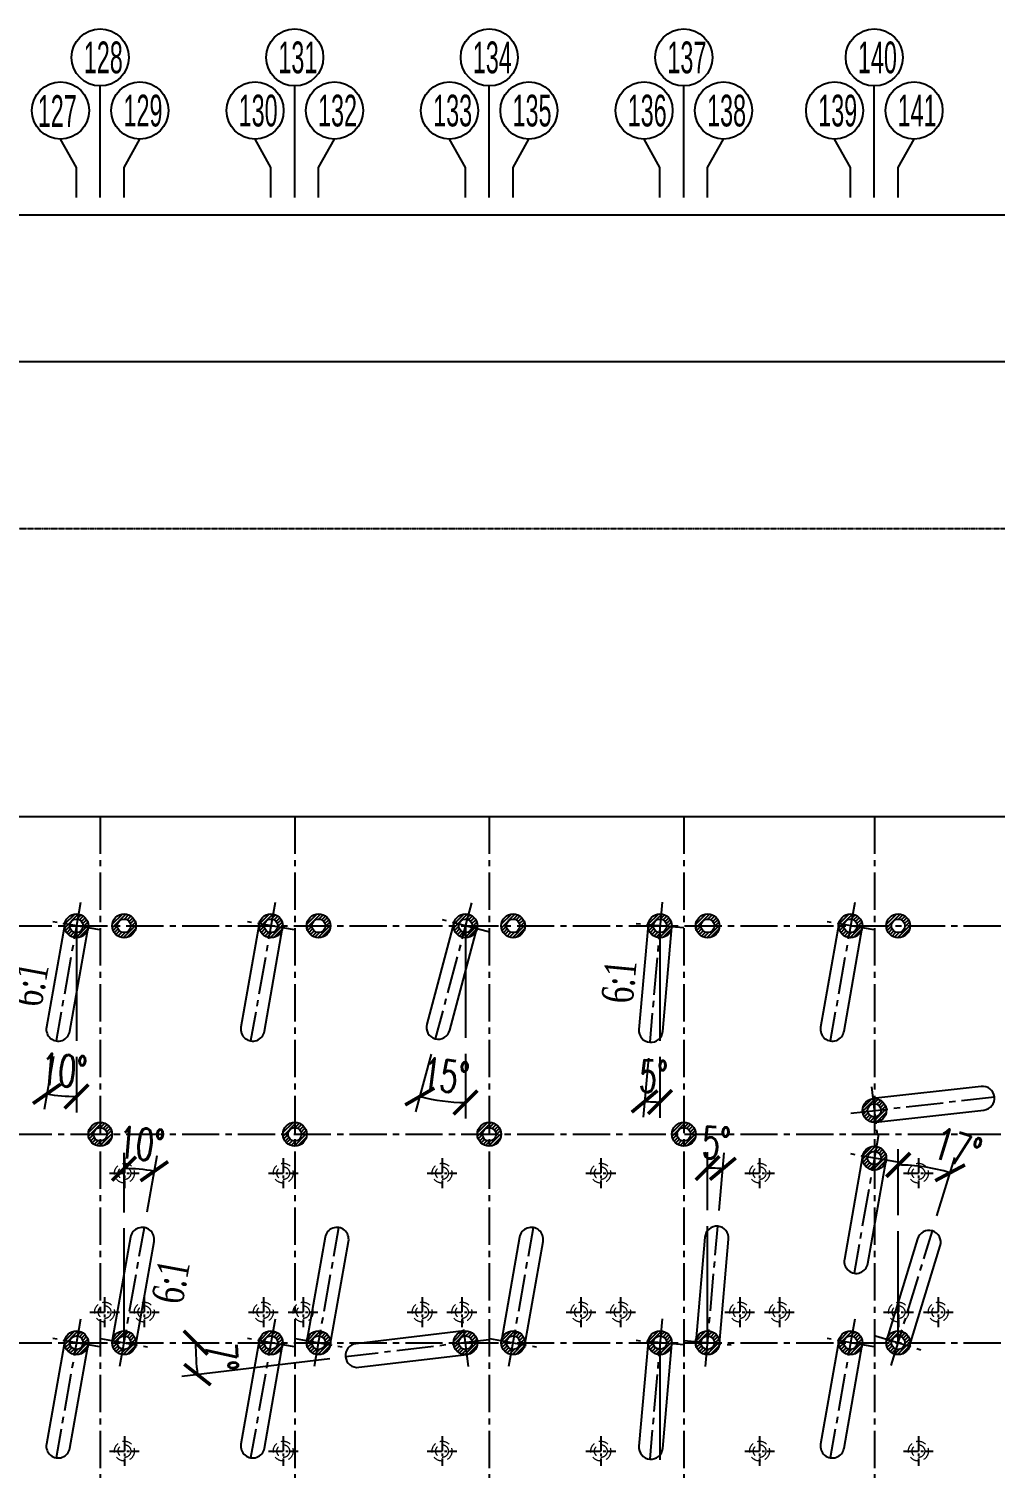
# Model space of a CAD drawing. Extents: x -64479 to 90650, y -38385 to 38270.
# Drawn here: x -30664 to -28230, y 11987 to 15612 of the extents above; entities that cross this region are included whole.
import ezdxf
from ezdxf.enums import TextEntityAlignment as Align

# ---------------------------------------------------------------- set-up
doc = ezdxf.new("R2010")
doc.units = 0
doc.header["$MEASUREMENT"] = 0
doc.linetypes.add('CENTER2', pattern=[1.125, 0.75, -0.125, 0.125, -0.125])
doc.linetypes.add('HIDDEN', pattern=[0.375, 0.25, -0.125])
doc.layers.get('0').update_dxf_attribs({"linetype": 'CONTINUOUS'})
for name, color, linetype in [('BORDER', 2, 'CONTINUOUS'), ('CENTER', 9, 'CENTER2'), ('Cochh', 7, 'CONTINUOUS'), ('DIMENSION', 4, 'CONTINUOUS'), ('HATCH', 7, 'CONTINUOUS'), ('HIDDEN', 4, 'HIDDEN'), ('Net vang', 2, 'CONTINUOUS'), ('PILE-D600', 20, 'CONTINUOUS'), ('TEXT', 3, 'CONTINUOUS')]:
    doc.layers.add(name, color=color, linetype=linetype)
doc.layers.add('KHUAT', color=235, linetype='HIDDEN', lineweight=18)
doc.styles.add('DIM', font='romans.shx', dxfattribs={"width": 0.65})
doc.styles.get("Standard").update_dxf_attribs({"font": 'vn_vni.shx', "width": 0.9})
doc.styles.add('THUONG', font='vntimeh.shx')
doc.dimstyles.new('400.Ph', dxfattribs={"dimscale": 400, "dimtxt": 0.2, "dimasz": 0.15, "dimexe": 0.1, "dimexo": 0.1, "dimgap": 0.06, "dimtad": 1, "dimdec": 0, "dimzin": 0, "dimdsep": 46, "dimtxsty": 'DIM', "dimblk": 'ARCHTICK', "dimcen": 0.15, "dimdle": 0.1, "dimclrd": 256, "dimclre": 7, "dimclrt": 6, "dimadec": 0, "dimazin": 0, "dimtfac": 1, "dimtdec": 0, "dimtix": 1, "dimtmove": 0, "dimatfit": 3, "dimldrblk": 'ARCHTICK', "dimfxl": 1, "dimtolj": 1, "dimtzin": 0, "dimarcsym": 0})

# ---------------------------------------------------------------- blocks, each defined once
blk = doc.blocks.new('CocD500_HH')
at = {"layer": 'CENTER', "ltscale": 50}
for p, q in [((0, 37.5), (0, -37.5)), ((-37.5, 0), (37.5, 0))]:
    blk.add_line(p, q, dxfattribs=at)
at = {"layer": 'KHUAT', "ltscale": 100}
for radius in [25, 16]:
    blk.add_circle((0, 0), radius, dxfattribs=at)
blk = doc.blocks.new('cocD500')
at = {"layer": 'HATCH'}
blk.add_blockref('CocD500_HH', (0, 0), dxfattribs=at)
blk = doc.blocks.new('_ArchTick')
at = {"color": 0, "linetype": 'ByBlock', "const_width": 0.15}
blk.add_lwpolyline([(-0.5, -0.5), (0.5, 0.5)], dxfattribs=at)
blk = doc.blocks.new('*D18')
at = {"layer": 'DIMENSION', "color": 7, "lineweight": -2}
for p, q in [((-50569.1, 13667.7), (-50569.1, 15183.5)), ((-12849.1, 13667.7), (-12849.1, 15183.5))]:
    blk.add_line(p, q, dxfattribs=at)
at = {"layer": 'DIMENSION', "lineweight": -2}
blk.add_line((-50609.1, 15143.5), (-12809.1, 15143.5), dxfattribs=at)
at = {"layer": 'DIMENSION', "lineweight": -2, "xscale": 60, "yscale": 60, "zscale": 60, "rotation": 180}
blk.add_blockref('_ArchTick', (-50569.1, 15143.5), dxfattribs=at)
at = {"layer": 'DIMENSION', "lineweight": -2, "xscale": 60, "yscale": 60, "zscale": 60}
blk.add_blockref('_ArchTick', (-12849.1, 15143.5), dxfattribs=at)
at = {"layer": 'DIMENSION', "color": 6, "insert": (-31669.1, 15207.5), "char_height": 80, "attachment_point": 5, "style": 'DIM'}
blk.add_mtext('\\A1;37720', dxfattribs=at)
blk = doc.blocks.new('*D225')
at = {"layer": 'DIMENSION', "color": 7, "lineweight": -2}
for p, q in [((-50569.1, 13667.7), (-50569.1, 14814)), ((-27937.1, 13667.7), (-27937.1, 14814))]:
    blk.add_line(p, q, dxfattribs=at)
at = {"layer": 'DIMENSION', "lineweight": -2}
blk.add_line((-50609.1, 14774), (-27897.1, 14774), dxfattribs=at)
at = {"layer": 'DIMENSION', "lineweight": -2, "xscale": 60, "yscale": 60, "zscale": 60, "rotation": 180}
blk.add_blockref('_ArchTick', (-50569.1, 14774), dxfattribs=at)
at = {"layer": 'DIMENSION', "lineweight": -2, "xscale": 60, "yscale": 60, "zscale": 60}
blk.add_blockref('_ArchTick', (-27937.1, 14774), dxfattribs=at)
at = {"layer": 'DIMENSION', "color": 6, "insert": (-41742.3, 14838), "char_height": 80, "attachment_point": 5, "style": 'DIM'}
blk.add_mtext('\\A1;22632', dxfattribs=at)
blk = doc.blocks.new('*D585')
at = {"layer": 'DIMENSION', "color": 7, "lineweight": -2}
for p, q in [((-64099.5, 12630.9), (-64099.5, 12781.2)), ((-64041.5, 12632), (-64016.4, 12774))]:
    blk.add_line(p, q, dxfattribs=at)
at = {"layer": 'DIMENSION', "lineweight": -2}
blk.add_arc((-64099.5, 12302.7), 438.5, 80, 90, dxfattribs=at)
at = {"layer": 'DIMENSION', "lineweight": -2, "xscale": 60, "yscale": 60, "zscale": 60}
for p, rotation in [((-64099.5, 12741.2), 179.9999999999996), ((-64023.4, 12734.6), 350.0000000000073)]:
    blk.add_blockref('_ArchTick', p, dxfattribs=dict(at, rotation=rotation))
at = {"layer": 'DIMENSION', "color": 6, "insert": (-64055.7, 12803.3), "char_height": 80, "attachment_point": 5, "rotation": 355, "style": 'DIM'}
blk.add_mtext('\\A1;10°', dxfattribs=at)
blk = doc.blocks.new('*D615')
at = {"layer": 'DIMENSION', "color": 7, "lineweight": -2}
for p, q in [((-64277.6, 13023.3), (-64301.1, 12890)), ((-64219.5, 13023.1), (-64219.5, 12882.9))]:
    blk.add_line(p, q, dxfattribs=at)
at = {"layer": 'DIMENSION', "lineweight": -2}
blk.add_arc((-64219.5, 13352.7), 429.8, 260, 270, dxfattribs=at)
at = {"layer": 'DIMENSION', "lineweight": -2, "xscale": 60, "yscale": 60, "zscale": 60}
for p, rotation in [((-64294.2, 12929.4), 170.0000000000071), ((-64219.5, 12922.9), 360)]:
    blk.add_blockref('_ArchTick', p, dxfattribs=dict(at, rotation=rotation))
at = {"layer": 'DIMENSION', "color": 6, "insert": (-64251.4, 12988.3), "char_height": 80, "attachment_point": 5, "rotation": 355, "style": 'DIM'}
blk.add_mtext('\\A1;10°', dxfattribs=at)
blk = doc.blocks.new('*D618')
at = {"layer": 'DIMENSION', "color": 7, "lineweight": -2}
for p, q in [((-63326.1, 13029.6), (-63365.1, 12884.2)), ((-63239.5, 13030.5), (-63239.5, 12867.6))]:
    blk.add_line(p, q, dxfattribs=at)
at = {"layer": 'DIMENSION', "lineweight": -2}
blk.add_arc((-63239.5, 13352.7), 445, 255, 270, dxfattribs=at)
at = {"layer": 'DIMENSION', "lineweight": -2, "xscale": 60, "yscale": 60, "zscale": 60}
for p, rotation in [((-63354.7, 12922.8), 165.0000000000064), ((-63239.5, 12907.6), 359.999999999999)]:
    blk.add_blockref('_ArchTick', p, dxfattribs=dict(at, rotation=rotation))
at = {"layer": 'DIMENSION', "color": 6, "insert": (-63289.3, 12974.9), "char_height": 80, "attachment_point": 5, "rotation": 352.5, "style": 'DIM'}
blk.add_mtext('\\A1;15°', dxfattribs=at)
blk = doc.blocks.new('*D619')
at = {"layer": 'DIMENSION', "color": 7, "lineweight": -2}
for p, q in [((-62778.7, 13019.5), (-62791.7, 12870.7)), ((-62749.5, 13023.1), (-62749.5, 12868.8))]:
    blk.add_line(p, q, dxfattribs=at)
at = {"layer": 'DIMENSION', "lineweight": -2}
blk.add_arc((-62749.5, 13352.7), 443.8, 265, 270, dxfattribs=at)
at = {"layer": 'DIMENSION', "lineweight": -2, "xscale": 60, "yscale": 60, "zscale": 60, "rotation": 175.0000000000069}
blk.add_blockref('_ArchTick', (-62788.2, 12910.5), dxfattribs=at)
at = {"layer": 'DIMENSION', "lineweight": -2, "xscale": 60, "yscale": 60, "zscale": 60}
blk.add_blockref('_ArchTick', (-62749.5, 12908.8), dxfattribs=at)
at = {"layer": 'DIMENSION', "color": 6, "insert": (-62766.1, 12973.2), "char_height": 80, "attachment_point": 5, "rotation": 357.5, "style": 'DIM'}
blk.add_mtext('\\A1;5°', dxfattribs=at)
blk = doc.blocks.new('*D622')
at = {"layer": 'DIMENSION', "color": 7, "lineweight": -2}
for p, q in [((-62629.5, 12636.2), (-62629.5, 12782.4)), ((-62600.4, 12635.9), (-62587.7, 12780.6))]:
    blk.add_line(p, q, dxfattribs=at)
at = {"layer": 'DIMENSION', "lineweight": -2}
blk.add_arc((-62629.5, 12302.7), 439.7, 85, 90, dxfattribs=at)
at = {"layer": 'DIMENSION', "lineweight": -2, "xscale": 60, "yscale": 60, "zscale": 60}
for p, rotation in [((-62629.5, 12742.4), 179.999999999999), ((-62591.2, 12740.7), 355.0000000000106)]:
    blk.add_blockref('_ArchTick', p, dxfattribs=dict(at, rotation=rotation))
at = {"layer": 'DIMENSION', "color": 6, "insert": (-62607.6, 12805.9), "char_height": 80, "attachment_point": 5, "rotation": 357.5, "style": 'DIM'}
blk.add_mtext('\\A1;5°', dxfattribs=at)
blk = doc.blocks.new('*D623')
at = {"layer": 'DIMENSION', "color": 7, "lineweight": -2}
for p, q in [((-62149.5, 12623.8), (-62149.5, 12790.3)), ((-62051.8, 12622.5), (-62007, 12769))]:
    blk.add_line(p, q, dxfattribs=at)
at = {"layer": 'DIMENSION', "lineweight": -2}
blk.add_arc((-62149.5, 12302.7), 447.6, 73, 90, dxfattribs=at)
at = {"layer": 'DIMENSION', "lineweight": -2, "xscale": 60, "yscale": 60, "zscale": 60}
for p, rotation in [((-62149.5, 12750.3), 180.0000000000004), ((-62018.7, 12730.7), 343.0000000000098)]:
    blk.add_blockref('_ArchTick', p, dxfattribs=dict(at, rotation=rotation))
at = {"layer": 'DIMENSION', "color": 6, "insert": (-62000, 12791.9), "char_height": 80, "attachment_point": 5, "rotation": 343, "style": 'DIM'}
blk.add_mtext('\\A1;17°', dxfattribs=at)
blk = doc.blocks.new('*D625')
at = {"layer": 'DIMENSION', "color": 7, "lineweight": -2}
blk.add_line((-63581.5, 12262.1), (-63954.3, 12217.6), dxfattribs=at)
at = {"layer": 'DIMENSION', "lineweight": -2}
blk.add_arc((-63241.2, 12302.7), 678.2, 180, 186.8084, dxfattribs=at)
at = {"layer": 'DIMENSION', "lineweight": -2, "xscale": 60, "yscale": 60, "zscale": 60}
for p, rotation in [((-63919.4, 12302.7), 90), ((-63914.6, 12222.3), 276.8083625507042)]:
    blk.add_blockref('_ArchTick', p, dxfattribs=dict(at, rotation=rotation))
at = {"layer": 'DIMENSION', "color": 6, "insert": (-63854.3, 12266.2), "char_height": 80, "attachment_point": 5, "rotation": 273.4042, "style": 'DIM'}
blk.add_mtext('\\A1;7°', dxfattribs=at)
blk = doc.blocks.new('*D408')
at = {"layer": 'HIDDEN', "color": 7, "lineweight": -2}
for p, q in [((-35481.1, 13667.7), (-35481.1, 14393.8)), ((-27937.1, 13667.7), (-27937.1, 14393.8))]:
    blk.add_line(p, q, dxfattribs=at)
at = {"layer": 'HIDDEN', "lineweight": -2}
blk.add_line((-35521.1, 14353.8), (-27897.1, 14353.8), dxfattribs=at)
at = {"layer": 'HIDDEN', "lineweight": -2, "xscale": 60, "yscale": 60, "zscale": 60, "rotation": 180}
blk.add_blockref('_ArchTick', (-35481.1, 14353.8), dxfattribs=at)
at = {"layer": 'HIDDEN', "lineweight": -2, "xscale": 60, "yscale": 60, "zscale": 60}
blk.add_blockref('_ArchTick', (-27937.1, 14353.8), dxfattribs=at)
at = {"layer": 'HIDDEN', "color": 6, "insert": (-31709.1, 14417.8), "char_height": 80, "attachment_point": 5, "style": 'DIM'}
blk.add_mtext('\\A1;7544', dxfattribs=at)
blk = doc.blocks.new('pd3')
at = {"layer": 'HATCH'}
h = blk.add_hatch(dxfattribs=at)
h.set_pattern_fill('ANSI31', color=256, scale=50, style=0)
h.set_pattern_definition([(45, (-56150.761, -6280.5305), (-4.4194174, 4.4194174), [])])
h.paths.add_polyline_path([(-64249.5, 13352.7, 1), (-64189.5, 13352.7, 1)])
h.paths.add_polyline_path([(-64202.5, 13352.7, -1), (-64236.5, 13352.7, -1)], flags=16)
h = blk.add_hatch(dxfattribs=at)
h.set_pattern_fill('ANSI31', color=256, scale=50, style=0)
h.set_pattern_definition([(45, (-56030.761, -6280.5305), (-4.4194174, 4.4194174), [])])
h.paths.add_polyline_path([(-64129.5, 13352.7, 1), (-64069.5, 13352.7, 1)])
h.paths.add_polyline_path([(-64082.5, 13352.7, -1), (-64116.5, 13352.7, -1)], flags=16)
h = blk.add_hatch(dxfattribs=at)
h.set_pattern_fill('ANSI31', color=256, scale=50, style=0)
h.set_pattern_definition([(45, (-55660.761, -6280.5305), (-4.4194174, 4.4194174), [])])
h.paths.add_polyline_path([(-63759.5, 13352.7, 1), (-63699.5, 13352.7, 1)])
h.paths.add_polyline_path([(-63712.5, 13352.7, -1), (-63746.5, 13352.7, -1)], flags=16)
h = blk.add_hatch(dxfattribs=at)
h.set_pattern_fill('ANSI31', color=256, scale=50, style=0)
h.set_pattern_definition([(45, (-55540.761, -6280.5305), (-4.4194174, 4.4194174), [])])
h.paths.add_polyline_path([(-63639.5, 13352.7, 1), (-63579.5, 13352.7, 1)])
h.paths.add_polyline_path([(-63592.5, 13352.7, -1), (-63626.5, 13352.7, -1)], flags=16)
h = blk.add_hatch(dxfattribs=at)
h.set_pattern_fill('ANSI31', color=256, scale=50, style=0)
h.set_pattern_definition([(45, (-55170.761, -6280.5305), (-4.4194174, 4.4194174), [])])
h.paths.add_polyline_path([(-63269.5, 13352.7, 1), (-63209.5, 13352.7, 1)])
h.paths.add_polyline_path([(-63222.5, 13352.7, -1), (-63256.5, 13352.7, -1)], flags=16)
h = blk.add_hatch(dxfattribs=at)
h.set_pattern_fill('ANSI31', color=256, scale=50, style=0)
h.set_pattern_definition([(45, (-55050.761, -6280.5305), (-4.4194174, 4.4194174), [])])
h.paths.add_polyline_path([(-63149.5, 13352.7, 1), (-63089.5, 13352.7, 1)])
h.paths.add_polyline_path([(-63102.5, 13352.7, -1), (-63136.5, 13352.7, -1)], flags=16)
h = blk.add_hatch(dxfattribs=at)
h.set_pattern_fill('ANSI31', color=256, scale=50, style=0)
h.set_pattern_definition([(45, (-54680.761, -6280.5305), (-4.4194174, 4.4194174), [])])
h.paths.add_polyline_path([(-62779.5, 13352.7, 1), (-62719.5, 13352.7, 1)])
h.paths.add_polyline_path([(-62732.5, 13352.7, -1), (-62766.5, 13352.7, -1)], flags=16)
h = blk.add_hatch(dxfattribs=at)
h.set_pattern_fill('ANSI31', color=256, scale=50, style=0)
h.set_pattern_definition([(45, (-54560.761, -6280.5305), (-4.4194174, 4.4194174), [])])
h.paths.add_polyline_path([(-62659.5, 13352.7, 1), (-62599.5, 13352.7, 1)])
h.paths.add_polyline_path([(-62612.5, 13352.7, -1), (-62646.5, 13352.7, -1)], flags=16)
h = blk.add_hatch(dxfattribs=at)
h.set_pattern_fill('ANSI31', color=256, scale=50, style=0)
h.set_pattern_definition([(45, (-54200.761, -6280.5305), (-4.4194174, 4.4194174), [])])
h.paths.add_polyline_path([(-62299.5, 13352.7, 1), (-62239.5, 13352.7, 1)])
h.paths.add_polyline_path([(-62252.5, 13352.7, -1), (-62286.5, 13352.7, -1)], flags=16)
h = blk.add_hatch(dxfattribs=at)
h.set_pattern_fill('ANSI31', color=256, scale=50, style=0)
h.set_pattern_definition([(45, (-54080.761, -6280.5305), (-4.4194174, 4.4194174), [])])
h.paths.add_polyline_path([(-62179.5, 13352.7, 1), (-62119.5, 13352.7, 1)])
h.paths.add_polyline_path([(-62132.5, 13352.7, -1), (-62166.5, 13352.7, -1)], flags=16)
h = blk.add_hatch(dxfattribs=at)
h.set_pattern_fill('ANSI31', color=256, scale=50, angle=90, style=0)
h.set_pattern_definition([(45, (-81842.752, 20956.461), (4.4194174, -4.4194174), [])])
h.paths.add_polyline_path([(-62209.5, 12857.7, -1), (-62209.5, 12917.7, -1)])
h.paths.add_polyline_path([(-62209.5, 12904.7, 1), (-62209.5, 12870.7, 1)], flags=16)
h = blk.add_hatch(dxfattribs=at)
h.set_pattern_fill('ANSI31', color=256, scale=50, style=0)
h.set_pattern_definition([(45, (-56090.761, -6805.5305), (-4.4194174, 4.4194174), [])])
h.paths.add_polyline_path([(-64189.5, 12827.7, 1), (-64129.5, 12827.7, 1)])
h.paths.add_polyline_path([(-64142.5, 12827.7, -1), (-64176.5, 12827.7, -1)], flags=16)
h = blk.add_hatch(dxfattribs=at)
h.set_pattern_fill('ANSI31', color=256, scale=50, style=0)
h.set_pattern_definition([(45, (-55600.761, -6805.5305), (-4.4194174, 4.4194174), [])])
h.paths.add_polyline_path([(-63699.5, 12827.7, 1), (-63639.5, 12827.7, 1)])
h.paths.add_polyline_path([(-63652.5, 12827.7, -1), (-63686.5, 12827.7, -1)], flags=16)
h = blk.add_hatch(dxfattribs=at)
h.set_pattern_fill('ANSI31', color=256, scale=50, style=0)
h.set_pattern_definition([(45, (-55110.761, -6805.5305), (-4.4194174, 4.4194174), [])])
h.paths.add_polyline_path([(-63209.5, 12827.7, 1), (-63149.5, 12827.7, 1)])
h.paths.add_polyline_path([(-63162.5, 12827.7, -1), (-63196.5, 12827.7, -1)], flags=16)
h = blk.add_hatch(dxfattribs=at)
h.set_pattern_fill('ANSI31', color=256, scale=50, style=0)
h.set_pattern_definition([(45, (-54620.761, -6805.5305), (-4.4194174, 4.4194174), [])])
h.paths.add_polyline_path([(-62719.5, 12827.7, 1), (-62659.5, 12827.7, 1)])
h.paths.add_polyline_path([(-62672.5, 12827.7, -1), (-62706.5, 12827.7, -1)], flags=16)
h = blk.add_hatch(dxfattribs=at)
h.set_pattern_fill('ANSI31', color=256, scale=50, angle=90, style=0)
h.set_pattern_definition([(45, (-81842.752, 20836.461), (4.4194174, -4.4194174), [])])
h.paths.add_polyline_path([(-62209.5, 12737.7, -1), (-62209.5, 12797.7, -1)])
h.paths.add_polyline_path([(-62209.5, 12784.7, 1), (-62209.5, 12750.7, 1)], flags=16)
h = blk.add_hatch(dxfattribs=at)
h.set_pattern_fill('ANSI31', color=256, scale=50, style=0)
h.set_pattern_definition([(45, (-56150.761, -7330.5305), (-4.4194174, 4.4194174), [])])
h.paths.add_polyline_path([(-64249.5, 12302.7, 1), (-64189.5, 12302.7, 1)])
h.paths.add_polyline_path([(-64202.5, 12302.7, -1), (-64236.5, 12302.7, -1)], flags=16)
h = blk.add_hatch(dxfattribs=at)
h.set_pattern_fill('ANSI31', color=256, scale=50, style=0)
h.set_pattern_definition([(45, (-56030.761, -7330.5305), (-4.4194174, 4.4194174), [])])
h.paths.add_polyline_path([(-64129.5, 12302.7, 1), (-64069.5, 12302.7, 1)])
h.paths.add_polyline_path([(-64082.5, 12302.7, -1), (-64116.5, 12302.7, -1)], flags=16)
h = blk.add_hatch(dxfattribs=at)
h.set_pattern_fill('ANSI31', color=256, scale=50, style=0)
h.set_pattern_definition([(45, (-55660.761, -7330.5305), (-4.4194174, 4.4194174), [])])
h.paths.add_polyline_path([(-63759.5, 12302.7, 1), (-63699.5, 12302.7, 1)])
h.paths.add_polyline_path([(-63712.5, 12302.7, -1), (-63746.5, 12302.7, -1)], flags=16)
h = blk.add_hatch(dxfattribs=at)
h.set_pattern_fill('ANSI31', color=256, scale=50, style=0)
h.set_pattern_definition([(45, (-55540.761, -7330.5305), (-4.4194174, 4.4194174), [])])
h.paths.add_polyline_path([(-63639.5, 12302.7, 1), (-63579.5, 12302.7, 1)])
h.paths.add_polyline_path([(-63592.5, 12302.7, -1), (-63626.5, 12302.7, -1)], flags=16)
h = blk.add_hatch(dxfattribs=at)
h.set_pattern_fill('ANSI31', color=256, scale=50, style=0)
h.set_pattern_definition([(45, (-55170.761, -7330.5305), (-4.4194174, 4.4194174), [])])
h.paths.add_polyline_path([(-63269.5, 12302.7, 1), (-63209.5, 12302.7, 1)])
h.paths.add_polyline_path([(-63222.5, 12302.7, -1), (-63256.5, 12302.7, -1)], flags=16)
h = blk.add_hatch(dxfattribs=at)
h.set_pattern_fill('ANSI31', color=256, scale=50, style=0)
h.set_pattern_definition([(45, (-55050.761, -7330.5305), (-4.4194174, 4.4194174), [])])
h.paths.add_polyline_path([(-63149.5, 12302.7, 1), (-63089.5, 12302.7, 1)])
h.paths.add_polyline_path([(-63102.5, 12302.7, -1), (-63136.5, 12302.7, -1)], flags=16)
h = blk.add_hatch(dxfattribs=at)
h.set_pattern_fill('ANSI31', color=256, scale=50, style=0)
h.set_pattern_definition([(45, (-54680.761, -7330.5305), (-4.4194174, 4.4194174), [])])
h.paths.add_polyline_path([(-62779.5, 12302.7, 1), (-62719.5, 12302.7, 1)])
h.paths.add_polyline_path([(-62732.5, 12302.7, -1), (-62766.5, 12302.7, -1)], flags=16)
h = blk.add_hatch(dxfattribs=at)
h.set_pattern_fill('ANSI31', color=256, scale=50, style=0)
h.set_pattern_definition([(45, (-54560.761, -7330.5305), (-4.4194174, 4.4194174), [])])
h.paths.add_polyline_path([(-62659.5, 12302.7, 1), (-62599.5, 12302.7, 1)])
h.paths.add_polyline_path([(-62612.5, 12302.7, -1), (-62646.5, 12302.7, -1)], flags=16)
h = blk.add_hatch(dxfattribs=at)
h.set_pattern_fill('ANSI31', color=256, scale=50, style=0)
h.set_pattern_definition([(45, (-54200.761, -7330.5305), (-4.4194174, 4.4194174), [])])
h.paths.add_polyline_path([(-62299.5, 12302.7, 1), (-62239.5, 12302.7, 1)])
h.paths.add_polyline_path([(-62252.5, 12302.7, -1), (-62286.5, 12302.7, -1)], flags=16)
h = blk.add_hatch(dxfattribs=at)
h.set_pattern_fill('ANSI31', color=256, scale=50, style=0)
h.set_pattern_definition([(45, (-54080.761, -7330.5305), (-4.4194174, 4.4194174), [])])
h.paths.add_polyline_path([(-62179.5, 12302.7, 1), (-62119.5, 12302.7, 1)])
h.paths.add_polyline_path([(-62132.5, 12302.7, -1), (-62166.5, 12302.7, -1)], flags=16)
at = {"layer": 'BORDER'}
blk.add_lwpolyline([(-69156.5, 13627.7), (-61612.5, 13627.7)], dxfattribs=at)
at = {"layer": 'CENTER', "ltscale": 125}
for p, q in [((-64159.5, 13627.7), (-64159.5, 11227.7)), ((-63669.5, 13627.7), (-63669.5, 11227.7)), ((-63179.5, 13627.7), (-63179.5, 11227.7)), ((-62689.5, 13627.7), (-62689.5, 11227.7)), ((-62209.5, 13627.7), (-62209.5, 11227.7)), ((-64209.1, 13411.8), (-64270.7, 13062.7)), ((-63719.1, 13411.8), (-63780.7, 13062.7)), ((-63224, 13410.6), (-63315.7, 13068.3)), ((-62744.3, 13412.5), (-62775.2, 13059.4)), ((-62259.1, 13411.8), (-62320.7, 13062.7)), ((-69156.5, 13352.7), (-61612.5, 13352.7)), ((-64160.4, 13342.3), (-64278.6, 13363.1)), ((-63670.4, 13342.3), (-63788.6, 13363.1)), ((-63181.6, 13337.2), (-63297.5, 13368.2)), ((-62689.8, 13347.5), (-62809.3, 13357.9)), ((-62210.4, 13342.3), (-62328.6, 13363.1)), ((-62216.5, 12947.3), (-62202.5, 12828.1)), ((-62269.1, 12880.7), (-61907.1, 12922)), ((-69156.5, 12827.7), (-61612.5, 12827.7)), ((-62199.1, 12826.8), (-62260.7, 12477.7)), ((-62150.4, 12757.3), (-62268.6, 12778.1)), ((-64109.9, 12243.6), (-64048.4, 12592.7)), ((-63619.9, 12243.6), (-63558.4, 12592.7)), ((-63129.9, 12243.6), (-63068.4, 12592.7)), ((-62634.8, 12242.9), (-62603.9, 12596)), ((-62167.1, 12245.3), (-62063.4, 12584.3)), ((-64209.1, 12361.8), (-64270.7, 12012.7)), ((-63719.1, 12361.8), (-63780.7, 12012.7)), ((-63232.2, 12243.1), (-63246.8, 12362.2)), ((-62744.3, 12362.5), (-62775.2, 12009.4)), ((-62259.1, 12361.8), (-62320.7, 12012.7)), ((-69156.5, 12302.7), (-61612.5, 12302.7)), ((-64160.4, 12292.3), (-64278.6, 12313.1)), ((-64158.6, 12313.1), (-64040.4, 12292.3)), ((-63670.4, 12292.3), (-63788.6, 12313.1)), ((-63668.6, 12313.1), (-63550.4, 12292.3)), ((-63180, 12310), (-63541.8, 12266.8)), ((-63178.6, 12313.1), (-63060.4, 12292.3)), ((-62689.8, 12297.5), (-62809.3, 12307.9)), ((-62689.3, 12307.9), (-62569.8, 12297.5)), ((-62210.4, 12292.3), (-62328.6, 12313.1)), ((-62206.9, 12320.2), (-62092.2, 12285.1))]:
    blk.add_line(p, q, dxfattribs=at)
at = {"layer": 'DIMENSION'}
for p, q in [((-64219.5, 13352.7), (-64219.5, 13063.1)), ((-63239.5, 13352.7), (-63239.5, 13070.5)), ((-62749.5, 13352.7), (-62749.5, 13063.1)), ((-64099.5, 12302.7), (-64099.5, 12590.9)), ((-62629.5, 12302.7), (-62629.5, 12596.2)), ((-62149.5, 12302.7), (-62149.5, 12583.8)), ((-62749.5, 12302.7), (-62749.5, 12007.9))]:
    blk.add_line(p, q, dxfattribs=at)
at = {"layer": 'PILE-D600', "linetype": 'Continuous', "ltscale": 0.7}
for points in [[(-64249.1, 13357.9), (-64295, 13097.5, 1), (-64235.9, 13087.1), (-64190, 13347.5)], [(-63759.1, 13357.9), (-63805, 13097.5, 1), (-63745.9, 13087.1), (-63700, 13347.5)], [(-63268.5, 13360.5), (-63337, 13105, 1), (-63279, 13089.5), (-63210.6, 13344.9)], [(-62779.4, 13355.3), (-62802.5, 13091.9, 1), (-62742.7, 13086.6), (-62719.6, 13350.1)], [(-62299.1, 13357.9), (-62345, 13097.5, 1), (-62285.9, 13087.1), (-62240, 13347.5)], [(-62206, 12857.9), (-61933.4, 12888.7, 1), (-61940.4, 12948.3), (-62213, 12917.5)], [(-62239.1, 12772.9), (-62285, 12512.5, 1), (-62225.9, 12502.1), (-62180, 12762.5)], [(-64070, 12297.5), (-64024.1, 12557.9, 1), (-64083.2, 12568.3), (-64129.1, 12307.9)], [(-63580, 12297.5), (-63534.1, 12557.9, 1), (-63593.2, 12568.3), (-63639.1, 12307.9)], [(-63090, 12297.5), (-63044.1, 12557.9, 1), (-63103.2, 12568.3), (-63149.1, 12307.9)], [(-62599.6, 12300.1), (-62576.6, 12563.5, 1), (-62636.4, 12568.7), (-62659.4, 12305.3)], [(-62120.8, 12293.9), (-62043.5, 12546.8, 1), (-62100.9, 12564.3), (-62178.2, 12311.5)], [(-63243.2, 12332.5), (-63515.7, 12300.2, 1), (-63508.3, 12240.7), (-63235.9, 12272.9)], [(-64249.1, 12307.9), (-64295, 12047.5, 1), (-64235.9, 12037.1), (-64190, 12297.5)], [(-63759.1, 12307.9), (-63805, 12047.5, 1), (-63745.9, 12037.1), (-63700, 12297.5)], [(-62779.4, 12305.3), (-62802.5, 12041.9, 1), (-62742.7, 12036.6), (-62719.6, 12300.1)], [(-62299.1, 12307.9), (-62345, 12047.5, 1), (-62285.9, 12037.1), (-62240, 12297.5)]]:
    blk.add_lwpolyline(points, format="xyb", dxfattribs=at)
for centre, radius in [((-64219.5, 13352.7), 30), ((-64099.5, 13352.7), 30), ((-63729.5, 13352.7), 30), ((-63609.5, 13352.7), 30), ((-63239.5, 13352.7), 30), ((-63119.5, 13352.7), 30), ((-62749.5, 13352.7), 30), ((-62629.5, 13352.7), 30), ((-62269.5, 13352.7), 30), ((-62149.5, 13352.7), 30), ((-64219.5, 13352.7), 17), ((-64099.5, 13352.7), 17), ((-63729.5, 13352.7), 17), ((-63609.5, 13352.7), 17), ((-63239.5, 13352.7), 17), ((-63119.5, 13352.7), 17), ((-62749.5, 13352.7), 17), ((-62629.5, 13352.7), 17), ((-62269.5, 13352.7), 17), ((-62149.5, 13352.7), 17), ((-62209.5, 12887.7), 30), ((-62209.5, 12887.7), 17), ((-64159.5, 12827.7), 30), ((-64159.5, 12827.7), 17), ((-63669.5, 12827.7), 30), ((-63669.5, 12827.7), 17), ((-63179.5, 12827.7), 30), ((-63179.5, 12827.7), 17), ((-62689.5, 12827.7), 30), ((-62689.5, 12827.7), 17), ((-62209.5, 12767.7), 30), ((-62209.5, 12767.7), 17), ((-64219.5, 12302.7), 30), ((-64099.5, 12302.7), 30), ((-63729.5, 12302.7), 30), ((-63609.5, 12302.7), 30), ((-63239.5, 12302.7), 30), ((-63119.5, 12302.7), 30), ((-62749.5, 12302.7), 30), ((-62629.5, 12302.7), 30), ((-62269.5, 12302.7), 30), ((-62149.5, 12302.7), 30), ((-64219.5, 12302.7), 17), ((-64099.5, 12302.7), 17), ((-63729.5, 12302.7), 17), ((-63609.5, 12302.7), 17), ((-63239.5, 12302.7), 17), ((-63119.5, 12302.7), 17), ((-62749.5, 12302.7), 17), ((-62629.5, 12302.7), 17), ((-62269.5, 12302.7), 17), ((-62149.5, 12302.7), 17)]:
    blk.add_circle(centre, radius, dxfattribs=at)
at = {"layer": 'TEXT', "style": 'THUONG', "width": 0.7}
for rotation, p in [(79.5709, (-64284.6, 13140.4)), (84.5709, (-62794.4, 13152.5)), (79.5709, (-63929.1, 12391.8))]:
    blk.add_text('6:1', height=80, rotation=rotation, dxfattribs=at).set_placement(p, align=Align.BOTTOM_LEFT)
at = {"layer": 'DIMENSION'}
for base, line1, line2, picture, middle in [((-64269.4, 12925.8), ((-64219.5, 13352.7), (-64219.5, 13063.1)), ((-64209.1, 13411.8), (-64270.7, 13062.7)), '*D615', (-64251.4, 12988.3)), ((-63316.8, 12914.4), ((-63239.5, 13352.7), (-63239.5, 13070.5)), ((-63224, 13410.6), (-63315.7, 13068.3)), '*D618', (-63289.3, 12974.9)), ((-62775.3, 12909.6), ((-62749.5, 13352.7), (-62749.5, 13063.1)), ((-62744.3, 13412.5), (-62775.2, 13059.4)), '*D619', (-62766.1, 12973.2)), ((-64048.6, 12738.3), ((-64109.9, 12243.6), (-64048.4, 12592.7)), ((-64099.5, 12302.7), (-64099.5, 12590.9)), '*D585', (-64055.7, 12803.3)), ((-62604, 12741.7), ((-62634.8, 12242.9), (-62603.9, 12596)), ((-62629.5, 12302.7), (-62629.5, 12596.2)), '*D622', (-62607.6, 12805.9)), ((-63918.9, 12275.8), ((-63180, 12310), (-63541.8, 12266.8)), ((-69156.5, 12302.7), (-61612.5, 12302.7)), '*D625', (-63854.3, 12266.2))]:
    dim = blk.add_angular_dim_2l(base=base, line1=line1, line2=line2, dimstyle='400.Ph', dxfattribs=at)
    dim.commit()
    dim.dimension.update_dxf_attribs({"geometry": picture, "text_midpoint": middle})
dim = blk.add_angular_dim_2l(base=(-62105.3, 12748.1), line1=((-62167.1, 12245.3), (-62063.4, 12584.3)), line2=((-62149.5, 12302.7), (-62149.5, 12583.8)), dimstyle='400.Ph', dxfattribs=at)
dim.commit()
dim.dimension.update_dxf_attribs({"geometry": '*D623', "text_midpoint": (-62018.7, 12730.7), "dimtype": 130})

msp = doc.modelspace()

# ---------------------------------------------------------------- linework, layer by layer
at = {"layer": 'Net vang'}
for p, q in [((-30484.1, 15187.4), (-30484.1, 15468.1)), ((-29994.1, 15187.4), (-29994.1, 15468.1)), ((-29504.1, 15187.4), (-29504.1, 15468.1)), ((-29014.1, 15187.4), (-29014.1, 15468.1)), ((-28534.1, 15187.4), (-28534.1, 15468.1)), ((-30544.1, 15262.4), (-30584.1, 15334.2)), ((-30424.1, 15262.4), (-30384.1, 15334.2)), ((-30054.1, 15262.4), (-30094.1, 15334.2)), ((-29934.1, 15262.4), (-29894.1, 15334.2)), ((-29564.1, 15262.4), (-29604.1, 15334.2)), ((-29444.1, 15262.4), (-29404.1, 15334.2)), ((-29074.1, 15262.4), (-29114.1, 15334.2)), ((-28954.1, 15262.4), (-28914.1, 15334.2)), ((-28594.1, 15262.4), (-28634.1, 15334.2)), ((-28474.1, 15262.4), (-28434.1, 15334.2)), ((-30544.1, 15187.4), (-30544.1, 15262.4)), ((-30424.1, 15187.4), (-30424.1, 15262.4)), ((-30054.1, 15187.4), (-30054.1, 15262.4)), ((-29934.1, 15187.4), (-29934.1, 15262.4)), ((-29564.1, 15187.4), (-29564.1, 15262.4)), ((-29444.1, 15187.4), (-29444.1, 15262.4)), ((-29074.1, 15187.4), (-29074.1, 15262.4)), ((-28954.1, 15187.4), (-28954.1, 15262.4)), ((-28594.1, 15187.4), (-28594.1, 15262.4)), ((-28474.1, 15187.4), (-28474.1, 15262.4))]:
    msp.add_line(p, q, dxfattribs=at)
for centre in [(-30484.1, 15540.1), (-29994.1, 15540.1), (-29504.1, 15540.1), (-29014.1, 15540.1), (-28534.1, 15540.1), (-30584.1, 15406.2), (-30384.1, 15406.2), (-30094.1, 15406.2), (-29894.1, 15406.2), (-29604.1, 15406.2), (-29404.1, 15406.2), (-29114.1, 15406.2), (-28914.1, 15406.2), (-28634.1, 15406.2), (-28434.1, 15406.2)]:
    msp.add_circle(centre, 72, dxfattribs=at)

# ---------------------------------------------------------------- block references
at = {"layer": 'Cochh'}
for p in [(-30423.1, 12729.7), (-30023.1, 12729.7), (-29623.1, 12729.7), (-29223.1, 12729.7), (-28823.1, 12729.7), (-28423.1, 12729.7), (-30473.1, 12379.7), (-30373.1, 12379.7), (-30073.1, 12379.7), (-29973.1, 12379.7), (-29673.1, 12379.7), (-29573.1, 12379.7), (-29273.1, 12379.7), (-29173.1, 12379.7), (-28873.1, 12379.7), (-28773.1, 12379.7), (-28473.1, 12379.7), (-28373.1, 12379.7), (-30423.1, 12029.7), (-30023.1, 12029.7), (-29623.1, 12029.7), (-29223.1, 12029.7), (-28823.1, 12029.7), (-28423.1, 12029.7)]:
    msp.add_blockref('cocD500', p, dxfattribs=at)
at = {"layer": 'DIMENSION'}
msp.add_blockref('pd3', (33675.5, 0), dxfattribs=at)

# ---------------------------------------------------------------- texts
at = {"layer": 'TEXT', "width": 0.55}
for s, p in [('128', (-30476.3, 15540.1)), ('131', (-29986.3, 15540.1)), ('134', (-29496.3, 15540.1)), ('137', (-29006.3, 15540.1)), ('140', (-28526.3, 15540.1)), ('127', (-30592.4, 15405.6)), ('129', (-30376.3, 15406.2)), ('130', (-30086.3, 15406.2)), ('132', (-29886.3, 15406.2)), ('133', (-29596.3, 15406.2)), ('135', (-29396.3, 15406.2)), ('136', (-29106.3, 15406.2)), ('138', (-28906.3, 15406.2)), ('139', (-28626.3, 15406.2)), ('141', (-28426.3, 15406.2))]:
    msp.add_text(s, height=80, dxfattribs=at).set_placement(p, align=Align.MIDDLE)

# ---------------------------------------------------------------- dimensions: what is measured, and where the dimension line sits
at = {"layer": 'DIMENSION'}
for base, p2, picture, middle in [((-12849.1, 15143.5), (-12849.1, 13627.7), '*D18', (-31669.1, 15143.5)), ((-27937.1, 14774), (-27937.1, 13627.7), '*D225', (-41742.3, 14774))]:
    dim = msp.add_linear_dim(base=base, p1=(-50569.1, 13627.7), p2=p2, dimstyle='400.Ph', dxfattribs=at)
    dim.commit()
    dim.dimension.update_dxf_attribs({"geometry": picture, "text_midpoint": middle, "dimtype": 160})
at = {"layer": 'HIDDEN'}
dim = msp.add_linear_dim(base=(-27937.1, 14353.8), p1=(-35481.1, 13627.7), p2=(-27937.1, 13627.7), dimstyle='400.Ph', override={"dimtmove": 1}, dxfattribs=at)
dim.commit()
dim.dimension.update_dxf_attribs({"geometry": '*D408', "text_midpoint": (-31709.1, 14417.8)})

doc.saveas('drawing.dxf')
